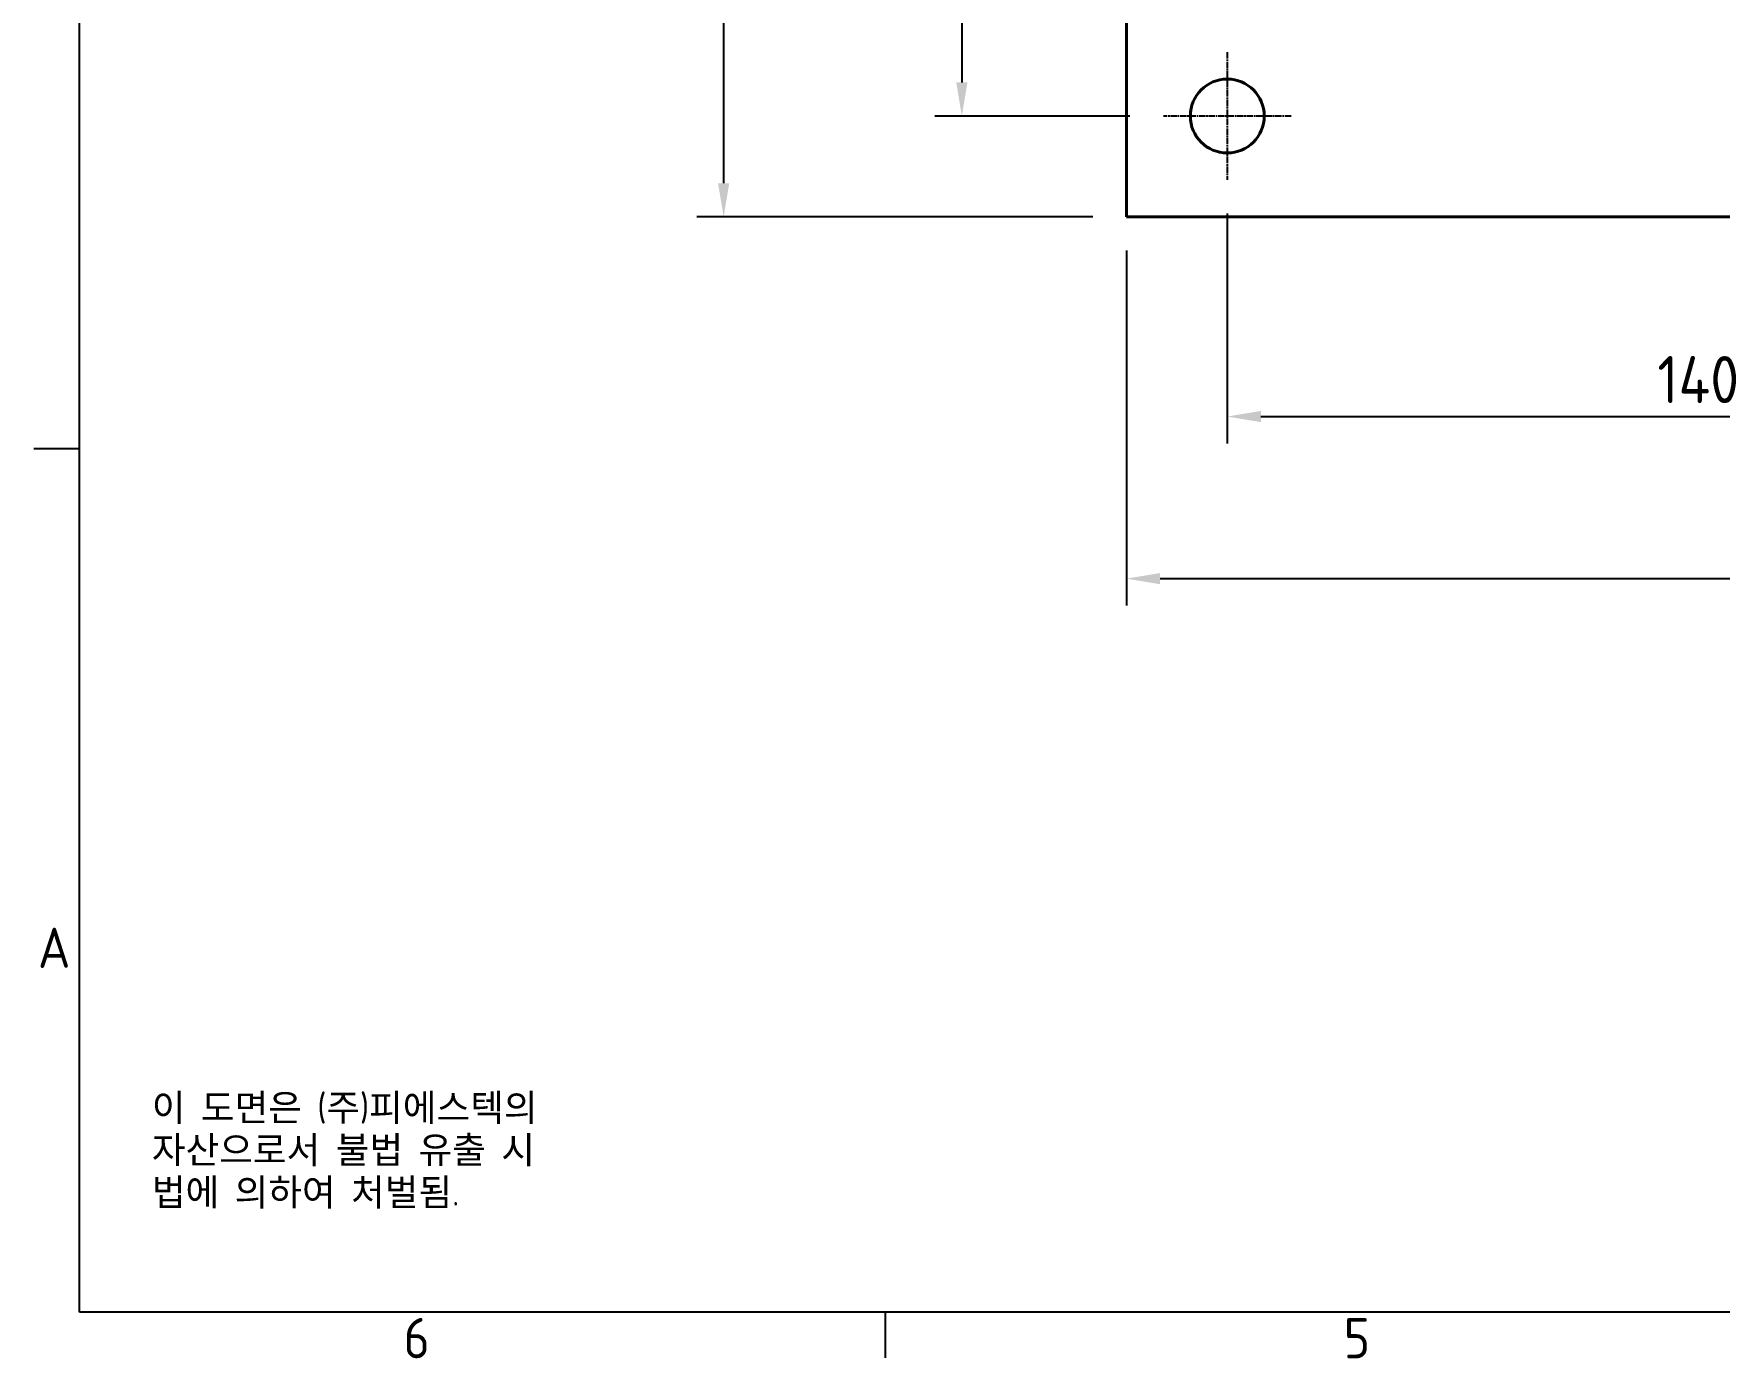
# Model space of a CAD drawing. Header units: millimetres. Extents: x 0 to 840, y 0 to 594.
# Drawn here: x 13.2 to 264.2, y 13.1 to 210.3 of the extents above; entities that cross this region are included whole.
import ezdxf

# ---------------------------------------------------------------- set-up
doc = ezdxf.new("R2010")
doc.units = ezdxf.units.MM
doc.header["$LTSCALE"] = 2
doc.linetypes.add('CHAIN', pattern=[0.7087, 0.4724, -0.0591, 0.1181, -0.0591])
doc.layers.get('0').update_dxf_attribs({"color": 3, "lineweight": 25, "true_color": 0x00ff00})
for name, color, linetype, lineweight, true_color in [('가시적인 것(ISO)', 3, 'Continuous', 40, 0x00ff00), ('기호(ISO)', 5, 'Continuous', 25, 0x0000ff), ('중심 표식(ISO)', 1, 'Continuous', 25, 0xff0000), ('치수(ISO)', 2, 'Continuous', 25, 0xffff00)]:
    doc.layers.add(name, color=color, linetype=linetype, lineweight=lineweight, true_color=true_color)
doc.layers.add('경계(ISO)', color=7, linetype='Continuous', lineweight=25)
doc.styles.add('문자 텍스트_PSTEK_POSCO', font='isocp.shx')
doc.styles.add('치수 텍스트_PSTEK_POSCO', font='isocp.shx')
doc.dimstyles.new('치수_PSTEK_POSCO', dxfattribs={"dimscale": 2, "dimtxt": 3.5, "dimasz": 2.5, "dimexe": 2, "dimexo": 2.5, "dimgap": 1, "dimtad": 1, "dimrnd": 1e-08, "dimdsep": 46, "dimtxsty": '치수 텍스트_PSTEK_POSCO', "dimcen": 0.09, "dimdle": 10, "dimclrd": 7, "dimclre": 7, "dimclrt": 2, "dimadec": 1, "dimazin": 2, "dimtfac": 1, "dimtmove": 0, "dimatfit": 3, "dimfxl": 1, "dimtolj": 1, "dimlwd": -1, "dimlwe": -1, "dimarcsym": 0})

# ---------------------------------------------------------------- blocks, each defined once
blk = doc.blocks.new('경계 Default Border')
at = {"layer": '경계(ISO)'}
for p, q in [((10, 74.25000190734863), (6.599999666213989, 74.25000190734863)), ((70, 10), (70, 6.599999666213989))]:
    blk.add_line(p, q, dxfattribs=at)
at = {"layer": '경계(ISO)', "flags": 128}
blk.add_lwpolyline([(10, 10), (10, 287.0000076293945), (410, 287.0000076293945), (410, 10), (10, 10)], dxfattribs=at)
at = {"layer": '경계(ISO)', "color": 2, "true_color": 0xffff00, "char_height": 3.00000011920929, "attachment_point": 7, "style": '문자 텍스트_PSTEK_POSCO'}
for s, insert in [('A', (6.914400698149937, 35.61784856929444)), ('6', (34.14453946055966, 6.57139439638704)), ('5', (104.1445394605597, 6.57139439638704))]:
    blk.add_mtext(s, dxfattribs=dict(at, insert=insert))
blk = doc.blocks.new('*D26')
at = {"layer": 'Defpoints', "color": 0, "transparency": 16777216}
for p in [(181.4463791671169, 303.0315200021628), (151.4199562928589, 198.0315200021628), (181.4463791671169, 198.0315200021628)]:
    blk.add_point(p, dxfattribs=at)
at = {"layer": '치수(ISO)', "color": 7, "transparency": 16777216}
for p, q in [((176.4463791671169, 303.0315200021628), (147.4199562928589, 303.0315200021628)), ((151.4199562928589, 298.0315200021628), (151.4199562928589, 203.0315200021628)), ((176.4463791671169, 198.0315200021628), (147.4199562928589, 198.0315200021628))]:
    blk.add_line(p, q, dxfattribs=at)
for points in [[(150.5866229595256, 298.0315200021628), (152.2532896261923, 298.0315200021628), (151.4199562928589, 303.0315200021628)], [(150.5866229595256, 203.0315200021628), (152.2532896261923, 203.0315200021628), (151.4199562928589, 198.0315200021628)]]:
    blk.add_solid(points, dxfattribs=at)
at = {"layer": '치수(ISO)', "color": 2, "transparency": 16777216, "insert": (145.9199562928589, 244.7865452553322), "char_height": 7, "attachment_point": 4, "rotation": 90, "style": '치수 텍스트_PSTEK_POSCO'}
blk.add_mtext('\\A1;105', dxfattribs=at)
blk = doc.blocks.new('*D27')
at = {"layer": 'Defpoints', "color": 0, "transparency": 16777216}
for p in [(190.9463791671169, 188.5315200021628), (330.946379167117, 188.5315200021629), (330.946379167117, 153.3079058308261)]:
    blk.add_point(p, dxfattribs=at)
at = {"layer": '치수(ISO)', "color": 7, "transparency": 16777216}
for p, q in [((190.9463791671169, 183.5315200021628), (190.9463791671169, 149.3079058308261)), ((330.946379167117, 183.5315200021629), (330.946379167117, 149.3079058308261)), ((195.9463791671169, 153.3079058308261), (325.946379167117, 153.3079058308261))]:
    blk.add_line(p, q, dxfattribs=at)
for points in [[(195.9463791671169, 154.1412391641594), (195.9463791671169, 152.4745724974927), (190.9463791671169, 153.3079058308261)], [(325.946379167117, 154.1412391641594), (325.946379167117, 152.4745724974927), (330.946379167117, 153.3079058308261)]]:
    blk.add_solid(points, dxfattribs=at)
at = {"layer": '치수(ISO)', "color": 2, "transparency": 16777216, "insert": (254.9936232616051, 158.8079058308261), "char_height": 7, "attachment_point": 4, "style": '치수 텍스트_PSTEK_POSCO'}
blk.add_mtext('\\A1;140', dxfattribs=at)
blk = doc.blocks.new('*D33')
at = {"layer": 'Defpoints', "color": 0, "transparency": 16777216}
for p in [(175.9463791671168, 423.0315200021627), (115.9463791671169, 183.0315200021628), (175.946379167117, 183.0315200021628)]:
    blk.add_point(p, dxfattribs=at)
at = {"layer": '치수(ISO)', "color": 7, "transparency": 16777216}
for p, q in [((170.9463791671168, 423.0315200021627), (111.9463791671169, 423.0315200021628)), ((115.9463791671169, 418.0315200021628), (115.9463791671169, 188.0315200021628)), ((170.946379167117, 183.0315200021628), (111.9463791671169, 183.0315200021628))]:
    blk.add_line(p, q, dxfattribs=at)
for points in [[(115.1130458337836, 418.0315200021628), (116.7797125004502, 418.0315200021628), (115.9463791671169, 423.0315200021628)], [(115.1130458337835, 188.0315200021628), (116.7797125004502, 188.0315200021628), (115.9463791671169, 183.0315200021628)]]:
    blk.add_solid(points, dxfattribs=at)
at = {"layer": '치수(ISO)', "color": 2, "transparency": 16777216, "insert": (110.4456901907389, 296.289886143895), "char_height": 7, "attachment_point": 4, "rotation": 90, "style": '치수 텍스트_PSTEK_POSCO'}
blk.add_mtext('\\A1;240', dxfattribs=at)
blk = doc.blocks.new('*D34')
at = {"layer": 'Defpoints', "color": 0, "transparency": 16777216}
for p in [(175.946379167117, 183.0315200021628), (485.946379167117, 183.0315200021629), (485.946379167117, 129.1818258221747)]:
    blk.add_point(p, dxfattribs=at)
at = {"layer": '치수(ISO)', "color": 7, "transparency": 16777216}
for p, q in [((175.946379167117, 178.0315200021628), (175.946379167117, 125.1818258221747)), ((485.946379167117, 178.0315200021629), (485.946379167117, 125.1818258221747)), ((180.946379167117, 129.1818258221747), (480.946379167117, 129.1818258221747))]:
    blk.add_line(p, q, dxfattribs=at)
for points in [[(180.946379167117, 130.015159155508), (180.946379167117, 128.3484924888413), (175.946379167117, 129.1818258221747)], [(480.946379167117, 130.015159155508), (480.946379167117, 128.3484924888413), (485.946379167117, 129.1818258221747)]]:
    blk.add_solid(points, dxfattribs=at)
at = {"layer": '치수(ISO)', "color": 2, "transparency": 16777216, "insert": (325.3436232616052, 134.6818258221747), "char_height": 7, "attachment_point": 4, "style": '치수 텍스트_PSTEK_POSCO'}
blk.add_mtext('\\A1;310', dxfattribs=at)

msp = doc.modelspace()

# ---------------------------------------------------------------- linework, layer by layer
at = {"layer": '가시적인 것(ISO)'}
for p, q in [((175.9463791671168, 423.0315200021627), (175.946379167117, 183.0315200021628)), ((175.946379167117, 183.0315200021628), (485.946379167117, 183.0315200021629))]:
    msp.add_line(p, q, dxfattribs=at)
msp.add_circle((190.9463791671169, 198.0315200021628), 5.5, dxfattribs=at)
at = {"layer": '중심 표식(ISO)', "linetype": 'CHAIN'}
for p, q in [((190.9463791671169, 207.5315200021628), (190.9463791671169, 188.5315200021628)), ((200.4463791671169, 198.0315200021628), (181.4463791671169, 198.0315200021628))]:
    msp.add_line(p, q, dxfattribs=at)

# ---------------------------------------------------------------- block references
at = {"xscale": 2, "yscale": 2, "zscale": 2}
msp.add_blockref('경계 Default Border', (0, 0), dxfattribs=at)

# ---------------------------------------------------------------- texts
at = {"layer": '기호(ISO)', "color": 7, "insert": (30.78925080976877, 52.45654487984861), "char_height": 4.000000059604645, "width": 102.480276521085, "attachment_point": 1, "line_spacing_factor": 0.9442214369773865, "style": '문자 텍스트_PSTEK_POSCO'}
msp.add_mtext('{이 도면은 (주)피에스텍의\\P자산으로서 불법 유출 시 \\P법에 의하여 처벌됨.}', dxfattribs=at)

# ---------------------------------------------------------------- dimensions: what is measured, and where the dimension line sits
at = {"layer": '치수(ISO)', "color": 7}
for base, p1, p2, angle, picture, middle in [((115.9463791671169, 183.0315200021628), (175.9463791671168, 423.0315200021627), (175.946379167117, 183.0315200021628), 90, '*D33', (115.9463791671168, 303.0315200021627)), ((151.4199562928589, 198.0315200021628), (181.4463791671169, 303.0315200021628), (181.4463791671169, 198.0315200021628), 90, '*D26', (151.4199562928589, 250.5315200021628)), ((330.946379167117, 153.3079058308261), (190.9463791671169, 188.5315200021628), (330.946379167117, 188.5315200021629), 180, '*D27', (260.946379167117, 153.3079058308261)), ((485.946379167117, 129.1818258221747), (175.946379167117, 183.0315200021628), (485.946379167117, 183.0315200021629), 180, '*D34', (330.946379167117, 129.1818258221747))]:
    dim = msp.add_linear_dim(base=base, p1=p1, p2=p2, angle=angle, dimstyle='치수_PSTEK_POSCO', override={"dimdec": 2, "dimtp": 0, "dimtm": -0, "dimtdec": 2, "dimtofl": 0, "dimatfit": 1}, dxfattribs=at)
    dim.commit()
    dim.dimension.update_dxf_attribs({"geometry": picture, "text_midpoint": middle, "dimtype": 160})

doc.saveas('drawing.dxf')
